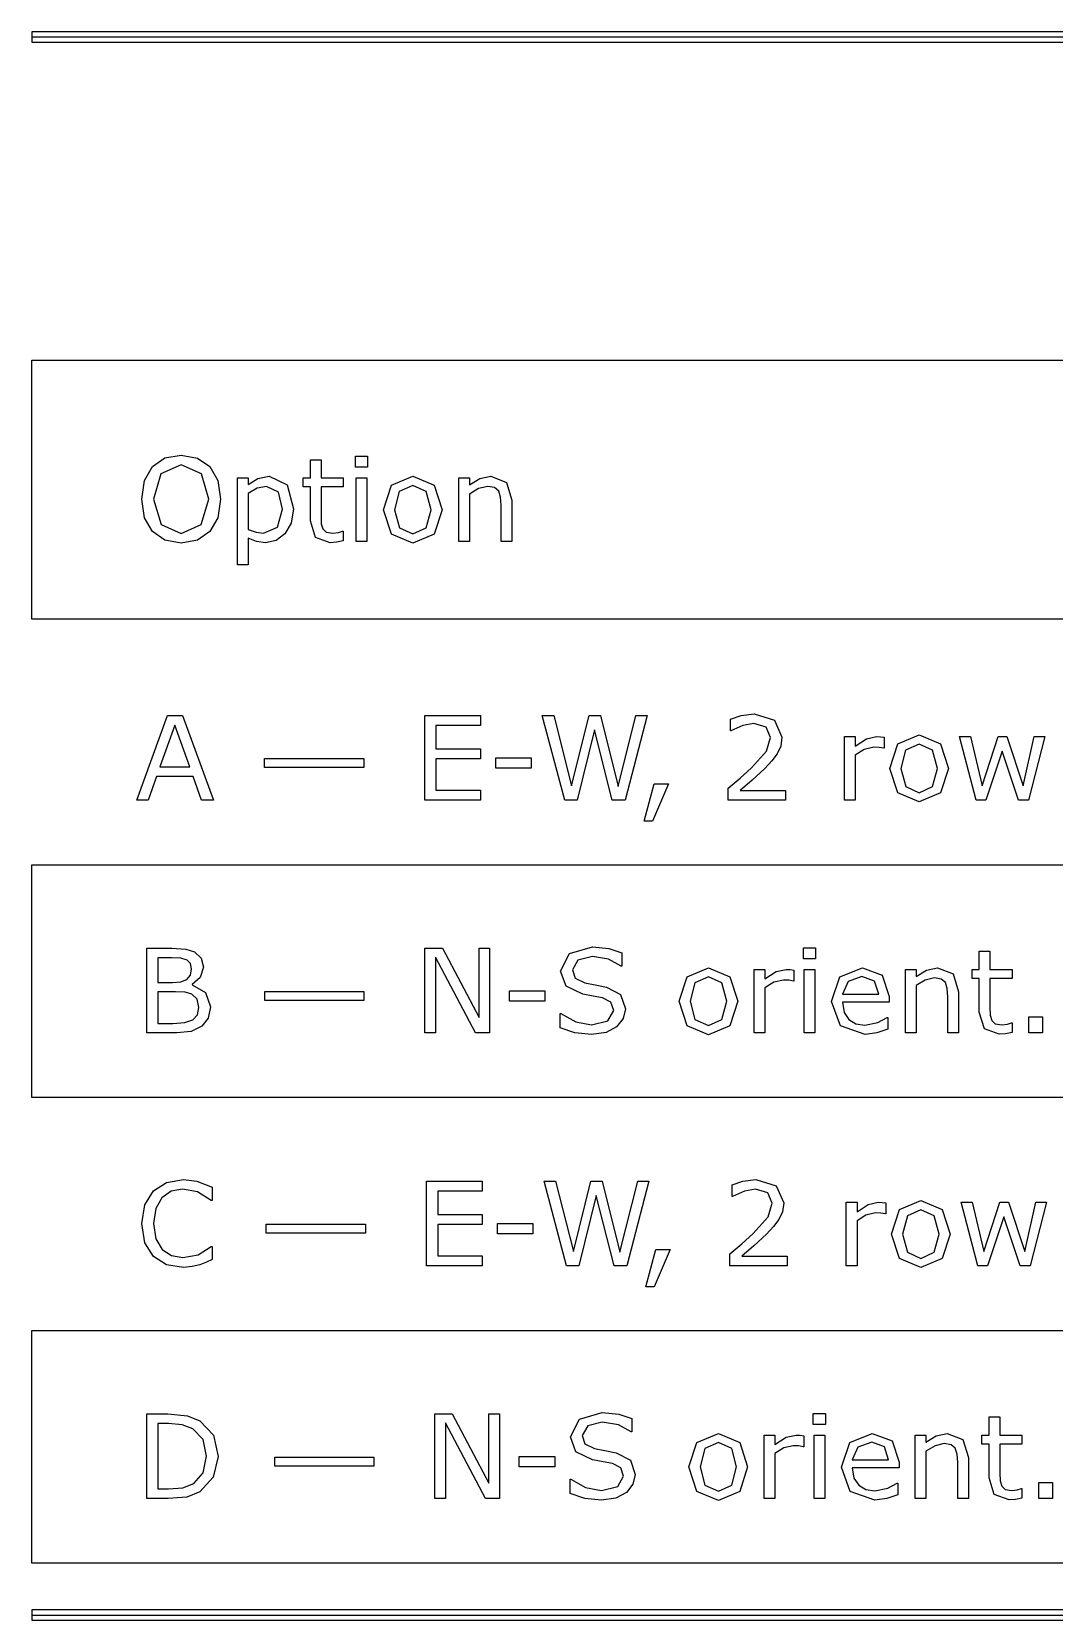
# Model space of a CAD drawing. Header units: inches. Extents: x -33163 to 19162, y -8858 to 30669.
# Drawn here: x 4034 to 4773, y 21411 to 22560 of the extents above; entities that cross this region are included whole.
import ezdxf

# ---------------------------------------------------------------- set-up
doc = ezdxf.new("R2010")
doc.units = ezdxf.units.IN
doc.layers.add('Layer 1', color=7, linetype='Continuous')
doc.layers.add('SOLID-2', color=253, linetype='Continuous')

# ---------------------------------------------------------------- blocks, each defined once
blk = doc.blocks.new('A$C0f725650')
at = {"layer": 'Layer 1', "color": 7}
for points in [[(22.25882, 67.310018), (22.25882, 67.098146), (192.650272, 67.098146), (192.650272, 67.310018), (22.25882, 67.310018)], [(22.25882, 67.204082), (192.650272, 67.204082)], [(22.25882, 60.589507), (192.650272, 60.589507), (192.650272, 55.297847), (22.25882, 55.297847), (22.25882, 60.589507)], [(25.898645, 58.417807), (26.060263, 58.132941), (26.117236, 57.750407), (26.0591, 57.366711), (25.898645, 57.085333), (25.645172, 56.908599), (25.312635, 56.849301), (24.980097, 56.909763), (24.726625, 57.085333), (24.565007, 57.367873), (24.509197, 57.750407), (24.565007, 58.129454), (24.727788, 58.417807), (24.98126, 58.592215), (25.312635, 58.652677), (25.646335, 58.591053), (25.898645, 58.417807), (25.898645, 58.417807)], [(28.622894, 56.896965), (28.488019, 56.870221), (28.358957, 56.85977), (28.056651, 56.966741), (27.953169, 57.309741), (27.953169, 58.000398), (27.805503, 58.000398), (27.805503, 58.184106), (27.953169, 58.184106), (27.953169, 58.55734), (28.17176, 58.55734), (28.17176, 58.184106), (28.622894, 58.184106), (28.622894, 58.000398), (28.17176, 58.000398), (28.17176, 57.408574), (28.176411, 57.248117), (28.208967, 57.141149), (28.27873, 57.072548), (28.415931, 57.05162), (28.527552, 57.066727), (28.611268, 57.093469), (28.622896, 57.093469), (28.622894, 56.896965)], [(29.121701, 58.401522), (28.875204, 58.401522), (28.875204, 58.628251), (29.121701, 58.628251), (29.121701, 58.401522)], [(25.877716, 57.750407), (25.726563, 58.270143), (25.313798, 58.453851), (24.898708, 58.270143), (24.748717, 57.750407), (24.902196, 57.228348), (25.313798, 57.048124), (25.724238, 57.228348), (25.877716, 57.750407), (25.877716, 57.750407)], [(27.607841, 57.550419), (27.562495, 57.260902), (27.434596, 57.039986), (27.253212, 56.906274), (27.033458, 56.859765), (26.849749, 56.881858), (26.68348, 56.950456), (26.68348, 56.406304), (26.464889, 56.406304), (26.464889, 58.184101), (26.68348, 58.184101), (26.68348, 58.048063), (26.878817, 58.170149), (27.111361, 58.220145), (27.476454, 58.04225), (27.607841, 57.550419), (27.607841, 57.550419)], [(29.107747, 56.885345), (28.889156, 56.885345), (28.889156, 58.184101), (29.107747, 58.184101), (29.107747, 56.885345)], [(30.647186, 57.534142), (30.484406, 57.033011), (30.048386, 56.849301), (29.610042, 57.033011), (29.448424, 57.534142), (29.610042, 58.035273), (30.048386, 58.220145), (30.484406, 58.035273), (30.647186, 57.534142), (30.647186, 57.534142)], [(32.071516, 56.885345), (31.852925, 56.885345), (31.852925, 57.624833), (31.842461, 57.792264), (31.804091, 57.915512), (31.720375, 57.987603), (31.578524, 58.012024), (31.391326, 57.967841), (31.204128, 57.855058), (31.204128, 56.885345), (30.985537, 56.885345), (30.985537, 58.184101), (31.204128, 58.184101), (31.204128, 58.039924), (31.415743, 58.172475), (31.640148, 58.220145), (31.961058, 58.09341), (32.071516, 57.728317), (32.071516, 56.885345)], [(27.382274, 57.544599), (27.302046, 57.89574), (27.05555, 58.012011), (26.866027, 57.971315), (26.68348, 57.864347), (26.68348, 57.128346), (26.842773, 57.071373), (26.995089, 57.056266), (27.279955, 57.179514), (27.382274, 57.544606), (27.382274, 57.544599)], [(30.421619, 57.534142), (30.322788, 57.908538), (30.048386, 58.031786), (29.77166, 57.908538), (29.673991, 57.534142), (29.772822, 57.163234), (30.048386, 57.03766), (30.321625, 57.162072), (30.421619, 57.534142), (30.421619, 57.534142)], [(25.973059, 51.593685), (25.727725, 51.593685), (25.557968, 52.076213), (24.809178, 52.076213), (24.639421, 51.593685), (24.405715, 51.593685), (25.035908, 53.324973), (25.342866, 53.324973), (25.973059, 51.593685)], [(31.432021, 51.593685), (30.291395, 51.593685), (30.291395, 53.324973), (31.432021, 53.324973), (31.432021, 53.120334), (30.521613, 53.120334), (30.521613, 52.645945), (31.432021, 52.645945), (31.432021, 52.441306), (30.521613, 52.441306), (30.521613, 51.798324), (31.432021, 51.798324), (31.432021, 51.593685)], [(34.835297, 53.324973), (34.385326, 51.593685), (34.126039, 51.593685), (33.762109, 53.030805), (33.406317, 51.593685), (33.152844, 51.593685), (32.694733, 53.324973), (32.930765, 53.324973), (33.294696, 51.885528), (33.652813, 53.324973), (33.886519, 53.324973), (34.248125, 51.871574), (34.60973, 53.324973), (34.835297, 53.324973)], [(37.667679, 51.593685), (36.495659, 51.593685), (36.495659, 51.836694), (36.73983, 52.045982), (36.968886, 52.254108), (37.27468, 52.597111), (37.357233, 52.872674), (37.267704, 53.083126), (37.020045, 53.159866), (36.79099, 53.12266), (36.550307, 53.008712), (36.538679, 53.008712), (36.538679, 53.252885), (36.758432, 53.327299), (37.025858, 53.361017), (37.443274, 53.231954), (37.594427, 52.884302), (37.568847, 52.69943), (37.495596, 52.537812), (37.388626, 52.395962), (37.24096, 52.241318), (36.984, 52.004125), (36.736341, 51.792509), (37.667678, 51.792509), (37.667679, 51.593685)], [(25.487043, 52.273875), (25.183573, 53.123821), (24.878941, 52.273875), (25.487043, 52.273875)], [(39.684995, 52.654083), (39.67337, 52.654083), (39.578027, 52.670355), (39.469894, 52.676176), (39.274557, 52.630829), (39.093173, 52.51572), (39.093173, 51.593685), (38.874582, 51.593685), (38.874582, 52.892441), (39.093173, 52.892441), (39.093173, 52.700592), (39.322229, 52.848258), (39.525704, 52.892441), (39.608257, 52.888948), (39.684997, 52.878497), (39.684995, 52.654083)], [(40.997704, 52.242482), (40.834924, 51.741351), (40.398904, 51.557641), (39.96056, 51.741351), (39.798942, 52.242482), (39.96056, 52.743613), (40.398904, 52.928485), (40.834924, 52.743613), (40.997704, 52.242482), (40.997704, 52.242482)], [(40.772137, 52.242482), (40.673306, 52.616878), (40.398904, 52.740126), (40.122177, 52.616878), (40.024509, 52.242482), (40.12334, 51.871574), (40.398904, 51.746), (40.672143, 51.870412), (40.772137, 52.242482), (40.772137, 52.242482)], [(42.969675, 52.892441), (42.631323, 51.593685), (42.429011, 51.593685), (42.09531, 52.594785), (41.763936, 51.593685), (41.562785, 51.593685), (41.220946, 52.892441), (41.448839, 52.892441), (41.687196, 51.88669), (42.011595, 52.892441), (42.191816, 52.892441), (42.524353, 51.88669), (42.749921, 52.892441), (42.969675, 52.892441)], [(29.043798, 52.258767), (27.018343, 52.258767), (27.018343, 52.444804), (29.043798, 52.444804), (29.043798, 52.258767)], [(32.468003, 52.245969), (31.742467, 52.245969), (31.742467, 52.456421), (32.468003, 52.456421), (32.468003, 52.245969)], [(35.273642, 51.925059), (34.945756, 51.163478), (34.775999, 51.163478), (34.978312, 51.925059), (35.273642, 51.925059)], [(22.25882, 50.27077), (192.650272, 50.27077), (192.650272, 45.508276), (22.25882, 45.508276), (22.25882, 50.27077)], [(25.91376, 47.363717), (25.864926, 47.135824), (25.733539, 46.973042), (25.518436, 46.863748), (25.221943, 46.831191), (24.608028, 46.831191), (24.608028, 48.562479), (25.120787, 48.562479), (25.40449, 48.548536), (25.584711, 48.490402), (25.723075, 48.361338), (25.766095, 48.17414), (25.703308, 47.963688), (25.535877, 47.825325), (25.535877, 47.816011), (25.812604, 47.66137), (25.91376, 47.363715), (25.91376, 47.363717)], [(31.616893, 46.831191), (31.332027, 46.831191), (30.511148, 48.379933), (30.511148, 46.831191), (30.296045, 46.831191), (30.296045, 48.562479), (30.653, 48.562479), (31.40179, 47.148614), (31.40179, 48.562479), (31.616893, 48.562479), (31.616893, 46.831191)], [(34.393464, 47.325347), (34.345793, 47.12536), (34.214406, 46.957926), (33.996978, 46.841655), (33.699322, 46.799798), (33.362133, 46.834678), (33.058664, 46.938162), (33.058664, 47.226515), (33.074941, 47.226515), (33.37841, 47.05792), (33.701646, 46.998622), (34.034184, 47.078851), (34.153944, 47.29279), (34.09697, 47.462547), (33.926051, 47.547425), (33.736528, 47.585795), (33.521425, 47.624165), (33.179586, 47.790434), (33.069127, 48.098554), (33.252837, 48.454347), (33.719087, 48.593872), (34.05395, 48.558989), (34.3237, 48.47295), (34.3237, 48.200874), (34.307423, 48.200874), (34.046974, 48.339237), (33.717925, 48.395046), (33.420269, 48.318309), (33.308648, 48.120647), (33.364459, 47.950888), (33.560958, 47.856709), (33.772573, 47.817175), (34.005116, 47.769506), (34.295796, 47.614862), (34.393464, 47.325347), (34.393464, 47.325347)], [(38.279269, 48.347376), (38.032773, 48.347376), (38.032773, 48.574105), (38.279269, 48.574105), (38.279269, 48.347376)], [(42.297623, 46.842806), (42.162748, 46.816062), (42.033686, 46.805611), (41.73138, 46.912582), (41.627898, 47.255582), (41.627898, 47.946239), (41.480232, 47.946239), (41.480232, 48.129947), (41.627898, 48.129947), (41.627898, 48.503181), (41.846489, 48.503181), (41.846489, 48.129947), (42.297623, 48.129947), (42.297623, 47.946239), (41.846489, 47.946239), (41.846489, 47.354414), (41.85114, 47.193958), (41.883696, 47.08699), (41.953459, 47.018389), (42.09066, 46.99746), (42.202281, 47.012568), (42.285997, 47.039309), (42.297625, 47.039309), (42.297623, 46.842806)], [(25.526575, 48.143901), (25.505647, 48.249708), (25.438209, 48.31947), (25.305659, 48.35784), (25.112648, 48.365989), (24.838246, 48.365989), (24.838246, 47.86602), (25.135902, 47.86602), (25.307985, 47.876498), (25.426582, 47.923006), (25.503321, 48.012536), (25.526575, 48.143925), (25.526575, 48.143901)], [(36.689833, 47.479988), (36.527053, 46.978857), (36.091033, 46.795147), (35.652689, 46.978857), (35.491071, 47.479988), (35.652689, 47.981119), (36.091033, 48.165991), (36.527053, 47.981119), (36.689833, 47.479988), (36.689833, 47.479988)], [(37.838599, 47.891589), (37.826973, 47.891589), (37.73163, 47.907861), (37.623497, 47.913682), (37.428161, 47.868335), (37.246776, 47.753226), (37.246776, 46.831191), (37.028185, 46.831191), (37.028185, 48.129947), (37.246776, 48.129947), (37.246776, 47.938098), (37.475832, 48.085764), (37.679308, 48.129947), (37.761861, 48.126454), (37.8386, 48.116003), (37.838599, 47.891589)], [(38.265316, 46.831191), (38.046725, 46.831191), (38.046725, 48.129947), (38.265316, 48.129947), (38.265316, 46.831191)], [(39.784989, 47.457896), (38.828072, 47.457896), (38.864116, 47.248608), (38.962947, 47.103267), (39.105962, 47.01955), (39.289671, 46.991647), (39.555934, 47.043969), (39.747782, 47.148614), (39.759408, 47.148614), (39.759408, 46.910256), (39.533841, 46.832353), (39.291995, 46.80096), (38.787376, 46.975368), (38.605991, 47.473011), (38.779236, 47.978793), (39.237347, 48.165991), (39.641973, 48.012512), (39.784988, 47.576492), (39.784989, 47.457896)], [(41.202343, 46.831191), (40.983752, 46.831191), (40.983752, 47.570679), (40.973287, 47.73811), (40.934917, 47.861358), (40.851202, 47.933449), (40.70935, 47.95787), (40.522152, 47.913687), (40.334955, 47.800904), (40.334955, 46.831191), (40.116364, 46.831191), (40.116364, 48.129947), (40.334955, 48.129947), (40.334955, 47.98577), (40.54657, 48.118321), (40.770974, 48.165991), (41.091885, 48.039256), (41.202343, 47.674163), (41.202343, 46.831191)], [(36.464266, 47.479988), (36.365435, 47.854384), (36.091033, 47.977632), (35.814306, 47.854384), (35.716638, 47.479988), (35.815469, 47.10908), (36.091033, 46.983506), (36.364272, 47.107918), (36.464266, 47.479988), (36.464266, 47.479988)], [(39.572212, 47.625326), (39.485008, 47.891589), (39.225722, 47.98577), (38.945507, 47.882289), (38.828072, 47.625326), (39.572212, 47.625326)], [(25.67424, 47.354414), (25.642847, 47.520684), (25.528901, 47.625326), (25.392863, 47.662535), (25.199851, 47.671848), (24.838246, 47.671848), (24.838246, 47.027702), (25.142878, 47.027702), (25.390537, 47.04281), (25.548667, 47.100947), (25.64401, 47.204428), (25.67424, 47.35442), (25.67424, 47.354414)], [(29.048449, 47.496265), (27.022994, 47.496265), (27.022994, 47.682302), (29.048449, 47.682302), (29.048449, 47.496265)], [(32.748218, 47.483475), (32.022682, 47.483475), (32.022682, 47.693927), (32.748218, 47.693927), (32.748218, 47.483475)], [(42.918515, 46.831191), (42.640625, 46.831191), (42.640625, 47.162565), (42.918515, 47.162565), (42.918515, 46.831191)], [(25.945154, 42.194271), (25.828882, 42.141949), (25.694006, 42.09079), (25.539365, 42.053581), (25.356818, 42.03731), (25.013816, 42.089631), (24.746391, 42.2559), (24.571983, 42.536115), (24.509197, 42.932603), (24.569658, 43.315137), (24.744066, 43.600003), (25.010328, 43.772085), (25.357981, 43.831383), (25.635871, 43.797665), (25.945154, 43.679068), (25.945154, 43.405828), (25.927712, 43.405828), (25.644009, 43.580236), (25.342865, 43.634883), (25.105671, 43.591864), (24.918473, 43.460475), (24.792899, 43.239559), (24.748716, 42.932603), (24.79755, 42.618667), (24.925449, 42.404728), (25.114972, 42.276829), (25.34519, 42.236133), (25.656799, 42.293106), (25.928875, 42.464026), (25.945152, 42.464026), (25.945154, 42.194271)], [(31.466903, 42.068697), (30.326276, 42.068697), (30.326276, 43.799985), (31.466903, 43.799985), (31.466903, 43.595346), (30.556494, 43.595346), (30.556494, 43.120957), (31.466903, 43.120957), (31.466903, 42.916318), (30.556494, 42.916318), (30.556494, 42.273336), (31.466903, 42.273336), (31.466903, 42.068697)], [(34.870179, 43.799985), (34.420207, 42.068697), (34.160921, 42.068697), (33.79699, 43.505817), (33.441198, 42.068697), (33.187726, 42.068697), (32.729615, 43.799985), (32.965647, 43.799985), (33.329577, 42.36054), (33.687695, 43.799985), (33.921401, 43.799985), (34.283006, 42.346586), (34.644612, 43.799985), (34.870179, 43.799985)], [(37.702561, 42.068697), (36.530541, 42.068697), (36.530541, 42.311706), (36.774711, 42.520994), (37.003767, 42.72912), (37.309562, 43.072123), (37.392115, 43.347686), (37.302586, 43.558138), (37.054927, 43.634878), (36.825871, 43.597672), (36.585189, 43.483724), (36.57356, 43.483724), (36.57356, 43.727897), (36.793314, 43.802311), (37.060739, 43.836029), (37.478155, 43.706966), (37.629308, 43.359314), (37.603729, 43.174442), (37.530477, 43.012824), (37.423507, 42.870974), (37.275842, 42.71633), (37.018881, 42.479137), (36.771222, 42.267521), (37.70256, 42.267521), (37.702561, 42.068697)], [(39.719877, 43.129095), (39.708249, 43.129095), (39.612905, 43.145367), (39.504773, 43.151188), (39.309436, 43.105841), (39.128052, 42.990732), (39.128052, 42.068697), (38.909461, 42.068697), (38.909461, 43.367453), (39.128052, 43.367453), (39.128052, 43.175604), (39.357107, 43.32327), (39.560583, 43.367453), (39.643136, 43.36396), (39.719876, 43.353509), (39.719877, 43.129095)], [(41.032586, 42.717494), (40.869805, 42.216363), (40.433786, 42.032653), (39.995441, 42.216363), (39.833823, 42.717494), (39.995441, 43.218625), (40.433786, 43.403497), (40.869805, 43.218625), (41.032586, 42.717494), (41.032586, 42.717494)], [(40.807019, 42.717494), (40.708187, 43.09189), (40.433786, 43.215138), (40.157059, 43.09189), (40.059391, 42.717494), (40.158222, 42.346586), (40.433786, 42.221012), (40.707025, 42.345424), (40.807019, 42.717494), (40.807019, 42.717494)], [(43.004556, 43.367453), (42.666205, 42.068697), (42.463892, 42.068697), (42.130192, 43.069797), (41.798817, 42.068697), (41.597667, 42.068697), (41.255828, 43.367453), (41.483721, 43.367453), (41.722078, 42.361702), (42.046476, 43.367453), (42.226697, 43.367453), (42.559235, 42.361702), (42.784802, 43.367453), (43.004556, 43.367453)], [(29.078679, 42.733771), (27.053224, 42.733771), (27.053224, 42.919808), (29.078679, 42.919808), (29.078679, 42.733771)], [(32.502885, 42.720981), (31.777348, 42.720981), (31.777348, 42.931433), (32.502885, 42.931433), (32.502885, 42.720981)], [(35.308524, 42.400071), (34.980637, 41.63849), (34.81088, 41.63849), (35.013193, 42.400071), (35.308524, 42.400071)], [(22.25882, 40.745782), (192.650272, 40.745782), (192.650272, 35.983288), (22.25882, 35.983288), (22.25882, 40.745782)], [(26.070727, 38.170104), (25.967245, 37.742223), (25.694006, 37.444567), (25.428907, 37.33876), (25.04521, 37.306203), (24.608028, 37.306203), (24.608028, 39.037491), (25.040559, 39.037491), (25.442859, 39.000283), (25.696332, 38.900289), (25.971896, 38.606123), (26.070727, 38.170104), (26.070727, 38.170104)], [(31.819206, 37.306203), (31.53434, 37.306203), (30.713461, 38.854945), (30.713461, 37.306203), (30.498358, 37.306203), (30.498358, 39.037491), (30.855313, 39.037491), (31.604103, 37.623626), (31.604103, 39.037491), (31.819206, 39.037491), (31.819206, 37.306203)], [(34.595778, 37.800359), (34.548106, 37.600372), (34.416719, 37.432938), (34.199291, 37.316667), (33.901635, 37.27481), (33.564446, 37.30969), (33.260977, 37.413174), (33.260977, 37.701527), (33.277254, 37.701527), (33.580724, 37.532932), (33.903959, 37.473634), (34.236497, 37.553863), (34.356257, 37.767802), (34.299284, 37.937559), (34.128364, 38.022437), (33.938841, 38.060807), (33.723738, 38.099177), (33.381899, 38.265446), (33.271441, 38.573566), (33.45515, 38.929359), (33.9214, 39.068884), (34.256263, 39.034001), (34.526014, 38.947962), (34.526014, 38.675886), (34.509737, 38.675886), (34.249288, 38.814249), (33.920238, 38.870058), (33.622583, 38.793321), (33.510962, 38.595659), (33.566772, 38.4259), (33.763271, 38.331721), (33.974886, 38.292187), (34.20743, 38.244518), (34.498109, 38.089874), (34.595778, 37.800359), (34.595778, 37.800359)], [(38.481582, 38.822388), (38.235086, 38.822388), (38.235086, 39.049117), (38.481582, 39.049117), (38.481582, 38.822388)], [(25.830045, 38.173596), (25.759119, 38.516599), (25.547504, 38.736351), (25.330076, 38.81658), (25.054511, 38.839837), (24.838246, 38.839837), (24.838246, 37.503873), (25.054511, 37.503873), (25.344028, 37.528294), (25.571921, 37.618985), (25.764932, 37.836414), (25.830045, 38.173601), (25.830045, 38.173596)], [(42.499936, 37.317818), (42.365061, 37.291074), (42.235999, 37.280623), (41.933692, 37.387594), (41.830211, 37.730594), (41.830211, 38.421251), (41.682545, 38.421251), (41.682545, 38.604959), (41.830211, 38.604959), (41.830211, 38.978193), (42.048802, 38.978193), (42.048802, 38.604959), (42.499936, 38.604959), (42.499936, 38.421251), (42.048802, 38.421251), (42.048802, 37.829426), (42.053453, 37.66897), (42.086009, 37.562002), (42.155772, 37.493401), (42.292973, 37.472472), (42.404594, 37.48758), (42.48831, 37.514321), (42.499935, 37.514321), (42.499936, 37.317818)], [(36.892146, 37.955), (36.729366, 37.453869), (36.293346, 37.270159), (35.855001, 37.453869), (35.693384, 37.955), (35.855001, 38.456131), (36.293346, 38.641003), (36.729366, 38.456131), (36.892146, 37.955), (36.892146, 37.955)], [(36.666579, 37.955), (36.567748, 38.329396), (36.293346, 38.452644), (36.016619, 38.329396), (35.918951, 37.955), (36.017782, 37.584092), (36.293346, 37.458518), (36.566585, 37.58293), (36.666579, 37.955), (36.666579, 37.955)], [(38.040912, 38.366601), (38.029283, 38.366601), (37.933941, 38.382873), (37.825808, 38.388694), (37.630471, 38.343347), (37.449087, 38.228238), (37.449087, 37.306203), (37.230496, 37.306203), (37.230496, 38.604959), (37.449087, 38.604959), (37.449087, 38.41311), (37.678143, 38.560776), (37.881618, 38.604959), (37.964171, 38.601466), (38.040911, 38.591015), (38.040912, 38.366601)], [(38.467629, 37.306203), (38.249038, 37.306203), (38.249038, 38.604959), (38.467629, 38.604959), (38.467629, 37.306203)], [(39.987302, 37.932908), (39.030385, 37.932908), (39.066429, 37.72362), (39.16526, 37.578279), (39.308275, 37.494562), (39.491984, 37.466659), (39.758246, 37.518981), (39.950095, 37.623626), (39.961724, 37.623626), (39.961724, 37.385268), (39.736156, 37.307365), (39.494311, 37.275972), (38.989691, 37.45038), (38.808307, 37.948023), (38.981552, 38.453805), (39.439663, 38.641003), (39.844289, 38.487524), (39.987303, 38.051504), (39.987302, 37.932908)], [(39.774525, 38.100338), (39.687321, 38.366601), (39.428035, 38.460782), (39.14782, 38.357301), (39.030385, 38.100338), (39.774525, 38.100338)], [(41.404656, 37.306203), (41.186065, 37.306203), (41.186065, 38.045691), (41.1756, 38.213122), (41.137231, 38.33637), (41.053515, 38.408461), (40.911663, 38.432882), (40.724466, 38.388699), (40.537268, 38.275916), (40.537268, 37.306203), (40.318677, 37.306203), (40.318677, 38.604959), (40.537268, 38.604959), (40.537268, 38.460782), (40.748883, 38.593333), (40.973288, 38.641003), (41.294198, 38.514268), (41.404656, 38.149175), (41.404656, 37.306203)], [(32.950531, 37.958487), (32.224995, 37.958487), (32.224995, 38.168939), (32.950531, 38.168939), (32.950531, 37.958487)], [(43.120828, 37.306203), (42.842938, 37.306203), (42.842938, 37.637577), (43.120828, 37.637577), (43.120828, 37.306203)], [(22.25882, 35.030892), (22.25882, 34.81902), (192.650272, 34.81902), (192.650272, 35.030892), (22.25882, 35.030892)], [(22.25882, 34.924956), (192.650272, 34.924956)]]:
    blk.add_lwpolyline(points, dxfattribs=at)
blk.add_lwpolyline([(29.250762, 37.971283), (27.225306, 37.971283), (27.225306, 38.157314), (29.250762, 38.157314), (29.250762, 37.971283)], close=True, dxfattribs=at)

msp = doc.modelspace()

# ---------------------------------------------------------------- block references
at = {"layer": 'SOLID-2', "xscale": 35.3548193792485, "yscale": 35.3548193792485, "zscale": 35.3548193792485}
msp.add_blockref('A$C0f725650', (3247.20147, 20180.01122), dxfattribs=at)

doc.saveas('drawing.dxf')
